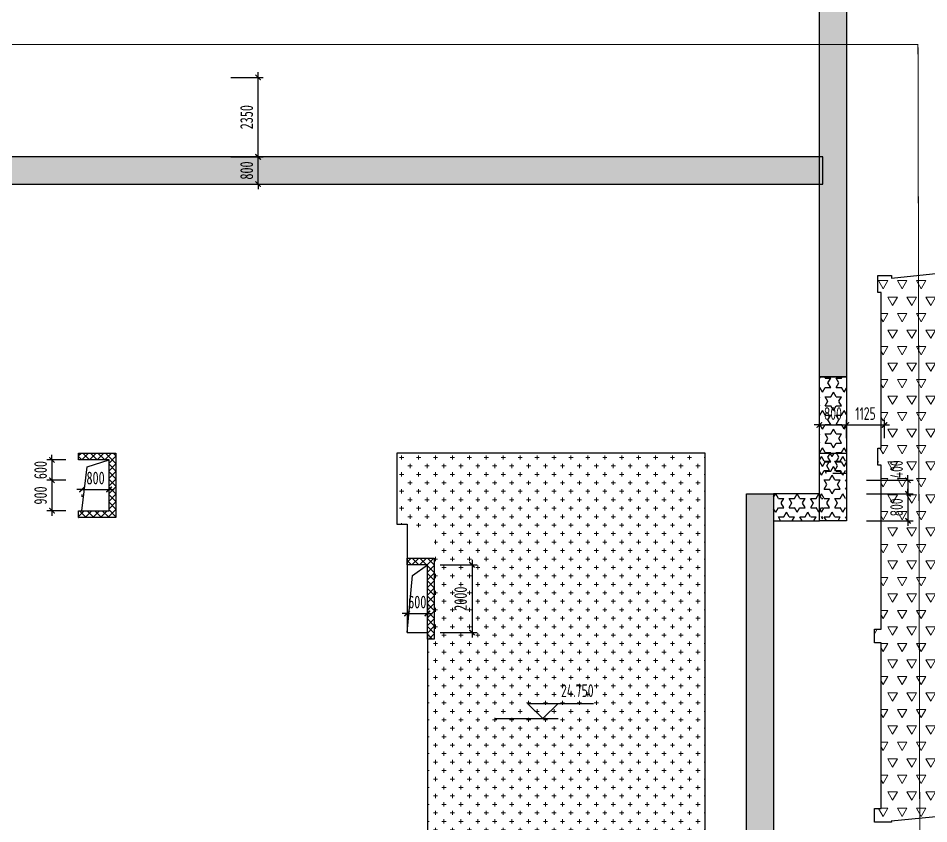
# Model space of a CAD drawing. Extents: x -302153 to 1239823, y 44204 to 1496698.
# Drawn here: x 973739 to 1000631, y 837178 to 860977 of the extents above; entities that cross this region are included whole.
import ezdxf
from ezdxf.enums import TextEntityAlignment as Align
from ezdxf.xclip import XClip

# ---------------------------------------------------------------- set-up
doc = ezdxf.new("R2010")
doc.units = 0
doc.header["$LTSCALE"] = 1500
doc.header["$MEASUREMENT"] = 0
doc.header["$XCLIPFRAME"] = 0
doc.linetypes.add('DASH', pattern=[0.35, 0.25, -0.1])
doc.layers.get('0').update_dxf_attribs({"linetype": 'CONTINUOUS'})
doc.layers.get('Defpoints').update_dxf_attribs({"color": 2, "linetype": 'CONTINUOUS'})
for name, color, linetype in [('C-SHET-SHET', 144, 'CONTINUOUS'), ('HATCH1', 181, 'CONTINUOUS'), ('S_HOLE', 201, 'CONTINUOUS'), ('S_HOLE_TEXT', 201, 'CONTINUOUS'), ('S_PLAN_DIMS', 3, 'CONTINUOUS'), ('SD_THIN', 83, 'CONTINUOUS'), ('SE_HACH', 253, 'CONTINUOUS'), ('后浇带', 7, 'CONTINUOUS')]:
    doc.layers.add(name, color=color, linetype=linetype)
doc.layers.add('HATCH', color=254, linetype='CONTINUOUS', lineweight=0)
doc.layers.add('抗震等级范围线', color=110, linetype='DASH', plot=False)
doc.styles.add('TH-STYLE3', font='tssdeng.shx', dxfattribs={"width": 0.7, "bigfont": 'tssdchn.shx'})
doc.styles.add('TSSD_Dimension', font='', dxfattribs={"width": 0.7})
doc.styles.add('TSSD_Label', font='tssdeng.shx', dxfattribs={"width": 0.7, "bigfont": 'hztxt.shx'})
doc.styles.get('TSSD_Dimension').set_extended_font_data('SimSun')
doc.dimstyles.new('TSSD_150_150', dxfattribs={"dimtxt": 375, "dimasz": 150, "dimexe": 150, "dimexo": 375, "dimgap": 150, "dimtad": 1, "dimdec": 0, "dimzin": 0, "dimdsep": 46, "dimtxsty": 'TSSD_Dimension', "dimblk": 'ARCHTICK', "dimblk1": 'ARCHTICK', "dimblk2": 'ARCHTICK', "dimcen": 0, "dimdle": 150, "dimclrt": 7, "dimadec": 0, "dimazin": 0, "dimtfac": 1, "dimtdec": 0, "dimtix": 1, "dimtmove": 2, "dimatfit": 3, "dimfxl": 1, "dimtolj": 1, "dimtzin": 0, "dimarcsym": 0})

# ---------------------------------------------------------------- blocks, each defined once
blk = doc.blocks.new('_ArchTick')
at = {"color": 0, "const_width": 0.25}
blk.add_lwpolyline([(-0.5303300858904549, -0.5303300858895454), (0.5303300858904549, 0.5303300858895454)], dxfattribs=at)
blk = doc.blocks.new('*D95')
at = {"layer": 'Defpoints', "color": 0, "transparency": 16777216}
for p in [(985223.8950209916, 844081.1990075065), (985823.8973373827, 844081.1970206937), (985823.8973373827, 843391.6818123814)]:
    blk.add_point(p, dxfattribs=at)
at = {"layer": 'S_HOLE', "color": 0, "lineweight": -2, "transparency": 16777216}
for p, q in [((985223.8950209916, 843706.1990075065), (985223.8950209916, 843241.6818123814)), ((985823.8973373827, 843706.1970206937), (985823.8973373827, 843241.6818123814)), ((985223.8950209916, 843391.6818123814), (985073.8950209916, 843391.6818123814)), ((985223.8950209916, 843391.6818123814), (985823.8973373827, 843391.6818123814)), ((985823.8973373827, 843391.6818123814), (985973.8973373827, 843391.6818123814))]:
    blk.add_line(p, q, dxfattribs=at)
at = {"layer": 'S_HOLE', "color": 0, "lineweight": -2, "transparency": 16777216, "xscale": 150, "yscale": 150, "zscale": 150}
blk.add_blockref('_ArchTick', (985223.8950209916, 843391.6818123814), dxfattribs=at)
at = {"layer": 'S_HOLE', "color": 0, "lineweight": -2, "transparency": 16777216, "xscale": 150, "yscale": 150, "zscale": 150, "rotation": 180}
blk.add_blockref('_ArchTick', (985823.8973373827, 843391.6818123814), dxfattribs=at)
at = {"layer": 'S_HOLE', "color": 7, "transparency": 16777216, "insert": (985523.8961791871, 843729.1818123814), "char_height": 375, "attachment_point": 5, "style": 'TSSD_Dimension'}
blk.add_mtext('\\A1;600', dxfattribs=at)
blk = doc.blocks.new('*D156')
at = {"layer": 'Defpoints', "color": 0, "transparency": 16777216}
for p in [(975623.8950209762, 847213.7387503148), (976423.8952698334, 847213.7332761746), (976423.8952698334, 847055.7693049903)]:
    blk.add_point(p, dxfattribs=at)
at = {"layer": 'S_HOLE', "color": 0, "lineweight": -2, "transparency": 16777216}
for p, q in [((975623.8950209762, 847055.7693049903), (975473.8950209762, 847055.7693049903)), ((975623.8950209762, 847055.7693049903), (976423.8952698334, 847055.7693049903)), ((975623.8950209762, 846838.7387503148), (975623.8950209762, 846905.7693049903)), ((976423.8952698334, 847055.7693049903), (976573.8952698334, 847055.7693049903)), ((976423.8952698334, 846838.7332761746), (976423.8952698334, 846905.7693049903))]:
    blk.add_line(p, q, dxfattribs=at)
at = {"layer": 'S_HOLE', "color": 0, "lineweight": -2, "transparency": 16777216, "xscale": 150, "yscale": 150, "zscale": 150}
blk.add_blockref('_ArchTick', (975623.8950209762, 847055.7693049903), dxfattribs=at)
at = {"layer": 'S_HOLE', "color": 0, "lineweight": -2, "transparency": 16777216, "xscale": 150, "yscale": 150, "zscale": 150, "rotation": 180}
blk.add_blockref('_ArchTick', (976423.8952698334, 847055.7693049903), dxfattribs=at)
at = {"layer": 'S_HOLE', "color": 7, "transparency": 16777216, "insert": (976023.8951454049, 847393.2693049903), "char_height": 375, "attachment_point": 5, "style": 'TSSD_Dimension'}
blk.add_mtext('\\A1;800', dxfattribs=at)
blk = doc.blocks.new('*D157')
at = {"layer": 'Defpoints', "color": 0, "transparency": 16777216}
for p in [(975524.0059713759, 847927.3697347939), (974735.600092236, 847327.3695992813), (975524.0059713759, 847327.3695992813)]:
    blk.add_point(p, dxfattribs=at)
at = {"layer": 'S_HOLE', "color": 0, "lineweight": -2, "transparency": 16777216}
for p, q in [((975149.0059713759, 847927.3697347939), (974585.600092236, 847927.3697347939)), ((974735.600092236, 847927.3697347939), (974735.600092236, 848077.3697347939)), ((974735.600092236, 847927.3697347939), (974735.600092236, 847327.3695992813)), ((975149.0059713759, 847327.3695992813), (974585.600092236, 847327.3695992813)), ((974735.600092236, 847327.3695992813), (974735.600092236, 847177.3695992813))]:
    blk.add_line(p, q, dxfattribs=at)
at = {"layer": 'S_HOLE', "color": 0, "lineweight": -2, "transparency": 16777216, "xscale": 150, "yscale": 150, "zscale": 150}
for p, rotation in [((974735.600092236, 847927.3697347939), 270), ((974735.600092236, 847327.3695992813), 90)]:
    blk.add_blockref('_ArchTick', p, dxfattribs=dict(at, rotation=rotation))
at = {"layer": 'S_HOLE', "color": 7, "transparency": 16777216, "insert": (974398.1000922357, 847627.3696670377), "char_height": 375, "attachment_point": 5, "rotation": 90, "style": 'TSSD_Dimension'}
blk.add_mtext('\\A1;600', dxfattribs=at)
blk = doc.blocks.new('*D158')
at = {"layer": 'Defpoints', "color": 0, "transparency": 16777216}
for p in [(975524.0059713759, 847327.3695992813), (974735.600092236, 846427.3683337119), (975523.9052850137, 846427.3683337119)]:
    blk.add_point(p, dxfattribs=at)
at = {"layer": 'S_HOLE', "color": 0, "lineweight": -2, "transparency": 16777216}
for p, q in [((974735.600092236, 847477.3695992813), (974735.600092236, 846277.3683337119)), ((975149.0059713759, 847327.3695992813), (974585.600092236, 847327.3695992813)), ((975148.9052850137, 846427.3683337119), (974585.600092236, 846427.3683337119))]:
    blk.add_line(p, q, dxfattribs=at)
at = {"layer": 'S_HOLE', "color": 0, "lineweight": -2, "transparency": 16777216, "xscale": 150, "yscale": 150, "zscale": 150}
for p, rotation in [((974735.600092236, 847327.3695992813), 90), ((974735.600092236, 846427.3683337119), 270)]:
    blk.add_blockref('_ArchTick', p, dxfattribs=dict(at, rotation=rotation))
at = {"layer": 'S_HOLE', "color": 7, "transparency": 16777216, "insert": (974398.1000922357, 846877.3689664967), "char_height": 375, "attachment_point": 5, "rotation": 90, "style": 'TSSD_Dimension'}
blk.add_mtext('\\A1;900', dxfattribs=at)
blk = doc.blocks.new('*D235')
at = {"layer": 'Defpoints', "color": 0, "transparency": 16777216}
for p in [(479646.8542525028, 1376877.984931075), (480822.6436082846, 1376877.984931075), (479646.8299651837, 1376077.984931812)]:
    blk.add_point(p, dxfattribs=at)
at = {"layer": 'S_PLAN_DIMS', "color": 0, "lineweight": -2, "transparency": 16777216}
for p, q in [((480021.8542525028, 1376877.984931075), (480972.6436082846, 1376877.984931075)), ((480822.6436082846, 1376877.984931075), (480822.6436082846, 1377027.984931075)), ((480822.6436082846, 1376077.984931812), (480822.6436082846, 1376877.984931075)), ((480021.8299651837, 1376077.984931812), (480972.6436082846, 1376077.984931812)), ((480822.6436082846, 1376077.984931812), (480822.6436082846, 1375927.984931812))]:
    blk.add_line(p, q, dxfattribs=at)
at = {"layer": 'S_PLAN_DIMS', "color": 0, "lineweight": -2, "transparency": 16777216, "xscale": 150, "yscale": 150, "zscale": 150}
for p, rotation in [((480822.6436082846, 1376877.984931075), 270), ((480822.6436082846, 1376077.984931812), 90)]:
    blk.add_blockref('_ArchTick', p, dxfattribs=dict(at, rotation=rotation))
at = {"layer": 'S_PLAN_DIMS', "color": 7, "transparency": 16777216, "insert": (480485.1436082844, 1376477.984931443), "char_height": 375, "attachment_point": 5, "rotation": 90, "style": 'TSSD_Dimension'}
blk.add_mtext('\\A1;800', dxfattribs=at)
blk = doc.blocks.new('*D228')
at = {"layer": 'Defpoints', "color": 0, "transparency": 16777216}
for p in [(479646.8542525028, 1379228.369599285), (480822.6436082846, 1379228.369599285), (479646.8542525028, 1376877.984931075)]:
    blk.add_point(p, dxfattribs=at)
at = {"layer": 'S_PLAN_DIMS', "color": 0, "lineweight": -2, "transparency": 16777216}
for p, q in [((480822.6436082846, 1376727.984931075), (480822.6436082846, 1379378.369599285)), ((480021.8542525028, 1379228.369599285), (480972.6436082846, 1379228.369599285)), ((480021.8542525028, 1376877.984931075), (480972.6436082846, 1376877.984931075))]:
    blk.add_line(p, q, dxfattribs=at)
at = {"layer": 'S_PLAN_DIMS', "color": 0, "lineweight": -2, "transparency": 16777216, "xscale": 150, "yscale": 150, "zscale": 150}
for p, rotation in [((480822.6436082846, 1379228.369599285), 90), ((480822.6436082846, 1376877.984931075), 270)]:
    blk.add_blockref('_ArchTick', p, dxfattribs=dict(at, rotation=rotation))
at = {"layer": 'S_PLAN_DIMS', "color": 7, "transparency": 16777216, "insert": (480485.1436082844, 1378053.17726518), "char_height": 375, "attachment_point": 5, "rotation": 90, "style": 'TSSD_Dimension'}
blk.add_mtext('\\A1;2350', dxfattribs=at)
blk = doc.blocks.new('*D193')
at = {"layer": 'Defpoints', "color": 0, "transparency": 16777216}
for p in [(985823.8999881167, 844827.3686058935), (985823.8950209867, 842827.7382524689), (987141.0343259182, 842827.7382524689)]:
    blk.add_point(p, dxfattribs=at)
at = {"layer": 'S_HOLE', "color": 0, "lineweight": -2, "transparency": 16777216}
for p, q in [((987141.0343259182, 844977.3686058935), (987141.0343259182, 842677.7382524689)), ((986198.8999881167, 844827.3686058935), (987291.0343259182, 844827.3686058935)), ((986198.8950209867, 842827.7382524689), (987291.0343259182, 842827.7382524689))]:
    blk.add_line(p, q, dxfattribs=at)
at = {"layer": 'S_HOLE', "color": 0, "lineweight": -2, "transparency": 16777216, "xscale": 150, "yscale": 150, "zscale": 150}
for p, rotation in [((987141.0343259182, 844827.3686058935), 90), ((987141.0343259182, 842827.7382524689), 270)]:
    blk.add_blockref('_ArchTick', p, dxfattribs=dict(at, rotation=rotation))
at = {"layer": 'S_HOLE', "color": 7, "transparency": 16777216, "insert": (986803.534325918, 843827.5534291813), "char_height": 375, "attachment_point": 5, "rotation": 90, "style": 'TSSD_Dimension'}
blk.add_mtext('\\A1;2000', dxfattribs=at)
blk = doc.blocks.new('*D399')
at = {"layer": 'Defpoints', "color": 0, "transparency": 16777216}
for p in [(-202731.8335072573, 53450.00193219935), (-202731.8335072573, 52649.99199009035), (-201057.219596029, 52649.99199009035)]:
    blk.add_point(p, dxfattribs=at)
at = {"layer": 'S_PLAN_DIMS', "color": 0, "lineweight": -2, "transparency": 16777216}
for p, q in [((-201057.219596029, 53450.00193219935), (-201057.219596029, 53600.00193219935)), ((-202281.8335072573, 53450.00193219935), (-200907.219596029, 53450.00193219935)), ((-201057.219596029, 53450.00193219935), (-201057.219596029, 52649.99199009035)), ((-202281.8335072573, 52649.99199009035), (-200907.219596029, 52649.99199009035)), ((-201057.219596029, 52649.99199009035), (-201057.219596029, 52499.99199009035))]:
    blk.add_line(p, q, dxfattribs=at)
at = {"layer": 'S_PLAN_DIMS', "color": 0, "lineweight": -2, "transparency": 16777216, "xscale": 150, "yscale": 150, "zscale": 150}
for p, rotation in [((-201057.219596029, 53450.00193219935), 270), ((-201057.219596029, 52649.99199009035), 90)]:
    blk.add_blockref('_ArchTick', p, dxfattribs=dict(at, rotation=rotation))
at = {"layer": 'S_PLAN_DIMS', "color": 7, "transparency": 16777216, "insert": (-201394.719596029, 53049.99696114482), "char_height": 375, "attachment_point": 5, "rotation": 90, "style": 'TH-STYLE3'}
blk.add_mtext('\\A1;800', dxfattribs=at)
blk = doc.blocks.new('*D400')
at = {"layer": 'Defpoints', "color": 0, "transparency": 16777216}
for p in [(-202731.8335072572, 53849.99774387293), (-202731.8335072573, 53450.00193219935), (-201057.219596029, 53450.00193219935)]:
    blk.add_point(p, dxfattribs=at)
at = {"layer": 'S_PLAN_DIMS', "color": 0, "lineweight": -2, "transparency": 16777216}
for p, q in [((-202281.8335072572, 53849.99774387293), (-200907.219596029, 53849.99774387293)), ((-201057.219596029, 53849.99774387293), (-201057.219596029, 53999.99774387293)), ((-201057.219596029, 53849.99774387293), (-201057.219596029, 53450.00193219935)), ((-202281.8335072573, 53450.00193219935), (-200907.219596029, 53450.00193219935)), ((-201057.219596029, 53450.00193219935), (-201057.219596029, 53300.00193219935))]:
    blk.add_line(p, q, dxfattribs=at)
at = {"layer": 'S_PLAN_DIMS', "color": 0, "lineweight": -2, "transparency": 16777216, "xscale": 150, "yscale": 150, "zscale": 150}
for p, rotation in [((-201057.219596029, 53849.99774387293), 270), ((-201057.219596029, 53450.00193219935), 90)]:
    blk.add_blockref('_ArchTick', p, dxfattribs=dict(at, rotation=rotation))
at = {"layer": 'S_PLAN_DIMS', "color": 7, "transparency": 16777216, "insert": (-201394.7195960291, 54172.59389771917), "char_height": 375, "attachment_point": 5, "rotation": 90, "style": 'TH-STYLE3'}
blk.add_mtext('\\A1;400', dxfattribs=at)
blk = doc.blocks.new('*D401')
at = {"layer": 'Defpoints', "color": 0, "transparency": 16777216}
for p in [(-202875.0753338576, 55482.23458989081), (-203675.0774094291, 54645.62128820154), (-202875.0753338576, 54645.61957021197)]:
    blk.add_point(p, dxfattribs=at)
at = {"layer": 'S_PLAN_DIMS', "color": 0, "lineweight": -2, "transparency": 16777216}
for p, q in [((-203675.0774094291, 55482.23458989081), (-203825.0774094291, 55482.23458989081)), ((-203675.0774094291, 55095.62128820154), (-203675.0774094291, 55632.23458989081)), ((-203675.0774094291, 55482.23458989081), (-202875.0753338576, 55482.23458989081)), ((-202875.0753338576, 55095.61957021197), (-202875.0753338576, 55632.23458989081)), ((-202875.0753338576, 55482.23458989081), (-202725.0753338576, 55482.23458989081))]:
    blk.add_line(p, q, dxfattribs=at)
at = {"layer": 'S_PLAN_DIMS', "color": 0, "lineweight": -2, "transparency": 16777216, "xscale": 150, "yscale": 150, "zscale": 150}
blk.add_blockref('_ArchTick', (-203675.0774094291, 55482.23458989081), dxfattribs=at)
at = {"layer": 'S_PLAN_DIMS', "color": 0, "lineweight": -2, "transparency": 16777216, "xscale": 150, "yscale": 150, "zscale": 150, "rotation": 180}
blk.add_blockref('_ArchTick', (-202875.0753338576, 55482.23458989081), dxfattribs=at)
at = {"layer": 'S_PLAN_DIMS', "color": 7, "transparency": 16777216, "insert": (-203275.0763716433, 55819.73458989081), "char_height": 375, "attachment_point": 5, "style": 'TH-STYLE3'}
blk.add_mtext('\\A1;800', dxfattribs=at)
blk = doc.blocks.new('*D402')
at = {"layer": 'Defpoints', "color": 0, "transparency": 16777216}
for p in [(-201749.9999999763, 55482.23458989081), (-202875.0753338576, 54645.61957021197), (-201749.9999999763, 54645.61957021197)]:
    blk.add_point(p, dxfattribs=at)
at = {"layer": 'S_PLAN_DIMS', "color": 0, "lineweight": -2, "transparency": 16777216}
for p, q in [((-203025.0753338576, 55482.23458989081), (-201599.9999999763, 55482.23458989081)), ((-202875.0753338576, 55095.61957021197), (-202875.0753338576, 55632.23458989081)), ((-201749.9999999763, 55095.61957021197), (-201749.9999999763, 55632.23458989081))]:
    blk.add_line(p, q, dxfattribs=at)
at = {"layer": 'S_PLAN_DIMS', "color": 0, "lineweight": -2, "transparency": 16777216, "xscale": 150, "yscale": 150, "zscale": 150, "rotation": 180}
blk.add_blockref('_ArchTick', (-202875.0753338576, 55482.23458989081), dxfattribs=at)
at = {"layer": 'S_PLAN_DIMS', "color": 0, "lineweight": -2, "transparency": 16777216, "xscale": 150, "yscale": 150, "zscale": 150}
blk.add_blockref('_ArchTick', (-201749.9999999763, 55482.23458989081), dxfattribs=at)
at = {"layer": 'S_PLAN_DIMS', "color": 7, "transparency": 16777216, "insert": (-202312.5376669169, 55819.73458989081), "char_height": 375, "attachment_point": 5, "style": 'TH-STYLE3'}
blk.add_mtext('\\A1;1125', dxfattribs=at)
blk = doc.blocks.new('BW-28198709', base_point=(417020.2426312657, 1312227.369600316, -1600.000801962096))
at = {"layer": '后浇带'}
h = blk.add_hatch(dxfattribs=at)
h.set_pattern_fill('STARS', color=8, scale=50, style=0)
h.set_pattern_definition([(0, (-497850.1048854729, 259999.9999999553), (0, 274.963), [158.75, -158.75]), (59.99999999999999, (-497850.1048854729, 259999.9999999553), (-238.1249431007806, 137.4815), [158.75, -158.75]), (120, (-497770.7298854729, 260137.4814999553), (-238.1249431007806, -137.4814999999999), [158.7499999999985, -158.7499999999985])])
h.paths.add_polyline_path([(497398.7416577059, 1370379.099459015), (498198.7437332812, 1370379.099459015), (498198.8183516035, 1391452.423694559), (497398.8162760282, 1391452.423694559)])
h = blk.add_hatch(dxfattribs=at)
h.set_pattern_fill('STARS', color=8, scale=50, style=0)
h.set_pattern_definition([(0, (-499998.8000414353, 6499.999999955297), (0, 274.963), [158.75, -158.75]), (59.99999999999999, (-499998.8000414353, 6499.999999955297), (-238.1249431007806, 137.4815), [158.75, -158.75]), (120, (-499919.4250414353, 6637.481499955291), (-238.1249431007806, -137.4814999999999), [158.7499999999986, -158.7499999999986])])
h.paths.add_polyline_path([(441039.9157051315, 1376079.133203315), (497498.7632492372, 1376077.503269742), (497498.7632492372, 1376877.503269742), (441039.9157051315, 1376879.133203315)])
h = blk.add_hatch(dxfattribs=at)
h.set_pattern_fill('STARS', color=8, scale=50, style=0)
h.set_pattern_definition([(0, (-497850.1048854729, 259999.9999999553), (0, 274.963), [158.75, -158.75]), (59.99999999999999, (-497850.1048854729, 259999.9999999553), (-238.1249431007806, 137.4815), [158.75, -158.75]), (120, (-497770.7298854729, 260137.4814999553), (-238.1249431007806, -137.4814999999999), [158.7499999999984, -158.7499999999984])])
h.paths.add_polyline_path([(497398.8724704179, 1367527.371126609), (498198.8745459932, 1367527.371126609), (498198.7437332812, 1370379.099459015), (497398.7416577059, 1370379.099459015)])
at = {"layer": '后浇带', "color": 8}
for points in [[(497398.8162760282, 1391452.423694559), (498198.8183516035, 1391452.423694559), (498198.7437332812, 1370379.099459015), (497398.7416577059, 1370379.099459015)], [(497398.7416577059, 1370379.099459015), (498198.7437332812, 1370379.099459015), (498198.8745459932, 1367527.371126609), (497398.8724704179, 1367527.371126609)]]:
    blk.add_lwpolyline(points, close=True, dxfattribs=at)
at = {"layer": '后浇带', "color": 8, "elevation": -1000}
blk.add_lwpolyline([(441039.9157051315, 1376079.133203315), (497498.7632492372, 1376077.503269742), (497498.7632492372, 1376877.503269742), (441039.9157051315, 1376879.133203315)], close=True, dxfattribs=at)
at = {"layer": 'S_PLAN_DIMS'}
for base, p1, p2, picture, middle in [((480822.6436082846, 1379228.369599285), (479646.8542525028, 1376877.984931075), (479646.8542525028, 1379228.369599285), '*D228', (480485.1436082844, 1378053.17726518)), ((480822.6436082846, 1376877.984931075), (479646.8299651837, 1376077.984931812), (479646.8542525028, 1376877.984931075), '*D235', (480485.1436082844, 1376477.984931443))]:
    dim = blk.add_linear_dim(base=base, p1=p1, p2=p2, angle=90, dimstyle='TSSD_150_150', dxfattribs=at)
    dim.commit()
    dim.dimension.update_dxf_attribs({"geometry": picture, "text_midpoint": middle})
blk = doc.blocks.new('A$C1DF81372')
at = {"layer": '后浇带'}
h = blk.add_hatch(dxfattribs=at)
h.set_pattern_fill('STARS', color=8, scale=50, style=0)
h.set_pattern_definition([(0, (-1198923.951235417, -1053477.376441888), (0, 274.963), [158.75, -158.75]), (59.99999999999999, (-1198923.951235417, -1053477.376441888), (-238.1249431007806, 137.4815), [158.75, -158.75]), (120, (-1198844.576235417, -1053339.894941888), (-238.1249431007806, -137.4814999999999), [158.7499999999984, -158.7499999999984])])
h.paths.add_polyline_path([(-203675.084463699, 52649.99466538196), (-202875.0823881237, 52649.99466538196), (-202875.027998351, 54649.99925181316), (-203675.0300739263, 54649.99925181316)])
h = blk.add_hatch(dxfattribs=at)
h.set_pattern_fill('STARS', color=8, scale=50, style=0)
h.set_pattern_definition([(0, (-1201073.905401113, -1053477.371855457), (0, 274.963), [158.75, -158.75]), (59.99999999999999, (-1201073.905401113, -1053477.371855457), (-238.1249431007806, 137.4815), [158.75, -158.75]), (120, (-1200994.530401113, -1053339.890355457), (-238.1249431007806, -137.4814999999999), [158.7499999999983, -158.7499999999983])])
h.paths.add_polyline_path([(-205824.9280563631, 35274.09119303501), (-205024.9259807878, 35274.09119303501), (-205025.0451255804, 53450.00175915821), (-205825.0472011557, 53450.00175915821)])
h = blk.add_hatch(dxfattribs=at)
h.set_pattern_fill('STARS', color=8, scale=50, style=0)
h.set_pattern_definition([(0, (-1200274.979966317, -1053477.371855457), (0, 274.963), [158.75, -158.75]), (59.99999999999999, (-1200274.979966317, -1053477.371855457), (-238.1249431007806, 137.4815), [158.75, -158.75]), (120, (-1200195.604966317, -1053339.890355457), (-238.1249431007806, -137.4814999999999), [158.7499999999983, -158.7499999999983])])
h.paths.add_polyline_path([(-203575.1053574129, 53450.00175915821), (-205025.0451255804, 53450.00175915821), (-205025.0451255804, 52649.99181704922), (-203575.1053574129, 52649.99181704922)])
at = {"layer": '后浇带', "color": 8}
for points in [[(-203675.0300739263, 54649.99925181316), (-202875.027998351, 54649.99925181316), (-202875.0823881237, 52649.99466538196), (-203675.084463699, 52649.99466538196)], [(-203675.0836047014, 53450.00197385973), (-205025.0451255804, 53450.00175915821), (-205025.0451255804, 52649.99181704922), (-203675.0836047014, 52649.99203175073)]]:
    blk.add_lwpolyline(points, close=True, dxfattribs=at)
at = {"layer": '后浇带', "color": 8, "elevation": -1000}
blk.add_lwpolyline([(-205825.0472011557, 53450.00175915821), (-205025.0451255804, 53450.00175915821), (-205024.9259807878, 35274.09119303501), (-205824.9280563631, 35274.09119303501)], close=True, dxfattribs=at)
at = {"layer": 'S_PLAN_DIMS'}
for base, p1, p2, picture, middle in [((-202875.0753338576, 55482.23458989081), (-203675.0774094291, 54645.62128820154), (-202875.0753338576, 54645.61957021197), '*D401', (-203275.0763716433, 55819.73458989081)), ((-201749.9999999763, 55482.23458989081), (-202875.0753338576, 54645.61957021197), (-201749.9999999763, 54645.61957021197), '*D402', (-202312.5376669169, 55819.73458989081))]:
    dim = blk.add_linear_dim(base=base, p1=p1, p2=p2, dimstyle='TSSD_150_150', dxfattribs=at)
    dim.commit()
    dim.dimension.update_dxf_attribs({"geometry": picture, "text_midpoint": middle})
dim = blk.add_linear_dim(base=(-201057.219596029, 53450.00193219935), p1=(-202731.8335072572, 53849.99774387293), p2=(-202731.8335072573, 53450.00193219935), angle=90, dimstyle='TSSD_150_150', dxfattribs=at)
dim.commit()
dim.dimension.update_dxf_attribs({"geometry": '*D400', "text_midpoint": (-201394.7195960291, 54172.59389771917), "dimtype": 128})
dim = blk.add_linear_dim(base=(-201057.219596029, 52649.99199009035), p1=(-202731.8335072573, 53450.00193219935), p2=(-202731.8335072573, 52649.99199009035), angle=90, dimstyle='TSSD_150_150', dxfattribs=at)
dim.commit()
dim.dimension.update_dxf_attribs({"geometry": '*D399', "text_midpoint": (-201394.719596029, 53049.99696114482)})

msp = doc.modelspace()

# ---------------------------------------------------------------- hatches: boundary and pattern name
at = {"layer": 'HATCH'}
h = msp.add_hatch(dxfattribs=at)
h.set_pattern_fill('TRIANG', color=8, scale=1500, style=0)
h.set_pattern_definition([(59.99999999999999, (0, 0), (-281.2499994554893, 487.1392893143734), [281.25, -281.25]), (120, (0, 0), (-562.4999994554893, 3.143734855770575e-07), [281.2499999999999, -281.2499999999999]), (0, (-140.625, 243.5696445), (281.25, 487.139289), [281.25, -281.25])])
h.paths.add_polyline_path([(1005223.894608323, 853527.3691873413), (1005221.131050582, 853901.4901753743), (999529.2870451639, 853299.9131256533), (999523.8954336233, 853377.3695993326), (999123.8954335935, 853377.3695993326), (999123.8954335935, 852877.3695993177), (999223.8954350338, 852877.3695992951), (999223.8954350338, 848277.3695999628), (999123.8954336019, 848277.3695999698), (999123.8954335721, 847777.3695999586), (999223.8960627192, 847777.3696002067), (999223.8960643486, 842927.3695997872), (999023.804496286, 842927.3695994526), (999023.8044962764, 842527.3695994464), (999223.8960627442, 842527.3695994465), (999223.8960627395, 837627.3695994603), (999023.8040836737, 837627.3695994603), (999023.8040836737, 837227.3695994328), (999523.8040836859, 837227.3695994327), (999521.3959785624, 837255.2256145607), (1005221.486915643, 837806.847373664), (1005223.895020733, 837777.3695992857), (1011023.895020755, 837777.3695992894), (1011023.895020754, 847877.3695989224), (1010994.853072833, 847877.3695989224), (1010902.98225118, 853527.3687461993)])
h = msp.add_hatch(dxfattribs=at)
h.set_pattern_fill('CROSS', color=8, scale=1000)
h.set_pattern_definition([(0, (0, 0), (250, 250), [125, -375]), (90, (62.5, -62.5), (-250, 250), [125, -375])])
h.paths.add_polyline_path([(986323.8847569997, 834324.4618639956), (985824.0040139821, 834324.4593009729), (985824.0065403401, 834127.3695992858), (985573.9155489907, 834127.3094134424), (985573.9375488253, 831927.3420998729), (994023.8950209867, 831927.3420998729), (994023.8950209867, 848127.4297881109), (984923.8950209926, 848127.4297881109), (984923.8040077143, 846027.3094134424), (985223.8950210279, 846027.3094134424), (985223.8950210279, 842827.369613992), (985227.7141865812, 842827.3696629474), (985227.7141865812, 845827.3695992866), (986023.8950209889, 845827.3695992868), (986023.8950209888, 842827.3696629473), (985823.8950208949, 842827.3773049815), (985823.986068322, 835724.4607162264), (986323.8950210006, 835724.4605820765)])
h.paths.add_polyline_path([(986223.8950210006, 834324.4613512962), (985824.0040139821, 834324.4593009729), (986223.8950210006, 834324.4593009729)])
at = {"layer": 'HATCH1'}
h = msp.add_hatch(dxfattribs=at)
h.set_pattern_fill('HOLE_MATETIEL', color=256, scale=20, style=0)
h.set_pattern_definition([(45, (-10299.99999997602, 12202.9090334631), (-112.2532015133644, 112.2532015133644), []), (135, (-10299.99999997602, 12202.9090334631), (-112.2532015133644, -112.2532015133644), [])])
h.paths.add_polyline_path([(975524.0059714105, 848127.3095638397), (976623.8950210131, 848127.3696155397), (976623.8950210131, 846227.3721630047), (975523.9155490146, 846227.3670356859), (975523.9052850137, 846427.3683337119), (976423.8898890127, 846427.3708973675), (976423.9001530135, 847927.3696155397), (975524.0059713759, 847927.369749684)])
h = msp.add_hatch(dxfattribs=at)
h.set_pattern_fill('HOLE_MATETIEL', color=256, scale=50, style=0)
h.set_pattern_definition([(45, (0, 0), (-112.2532015133644, 112.2532015133644), []), (135, (0, 0), (-112.2532015133644, -112.2532015133644), [])])
h.paths.add_polyline_path([(985223.8950209932, 845027.3705926801), (986023.8999881138, 845027.3686058935), (986023.8999881138, 842627.3693769342), (985823.8950208949, 842627.3662364021), (985823.8950208949, 842827.3662364185), (985823.8999881167, 842827.3668132876), (985823.8999881167, 844827.3686058935), (985223.8950209932, 844827.37059268)])

# ---------------------------------------------------------------- linework, layer by layer
msp.add_lwpolyline([(975524.0059714105, 848127.3095638397), (976623.8950210131, 848127.3696155397), (976623.884756857, 846227.3721630047), (975523.9052848584, 846227.3670356859), (975523.9052850137, 846427.3683337119), (976423.8898890127, 846427.3708973675), (976423.9001530135, 847927.3696155397), (975524.0059713759, 847927.369749684), (975524.0059714105, 848127.3095638397)], dxfattribs=at)
at = {"layer": 'HATCH1', "elevation": 3.741426031367035e-08}
msp.add_lwpolyline([(985223.8950209932, 845027.3705926801), (986023.8999881138, 845027.3686058935), (986023.8999881138, 842627.3693769342), (985823.8950208949, 842627.3662364021), (985823.8950208949, 842827.3662364185), (985823.8999881167, 842827.3668132876), (985823.8999881167, 844827.3686058935), (985223.8950209932, 844827.37059268), (985223.8950209932, 845027.3705926801)], dxfattribs=at)
at = {"layer": 'S_HOLE'}
for points in [[(975616.6384847749, 846427.3685978674), (975778.606917806, 847725.5696102832), (976423.9001530135, 847927.3696155397)], [(985227.7141865812, 842827.3696629474), (985380.8526263759, 844513.102753492), (985823.8950209867, 844827.3695992867)]]:
    msp.add_lwpolyline(points, dxfattribs=at)
at = {"layer": 'SD_THIN', "color": 1}
for p, q in [((989232.2770334767, 840285.8713092323), (988782.2770334767, 840735.8713092323)), ((988782.2770334767, 840735.8713092323), (989682.2770334767, 840735.8713092323)), ((989232.2770334767, 840285.8713092323), (989682.2770334767, 840735.8713092323)), ((989682.2770334767, 840735.8713092323), (990732.2770334767, 840735.8713092323)), ((987838.3420828946, 840285.8713092323), (989682.2770334767, 840285.8713092323))]:
    msp.add_line(p, q, dxfattribs=at)
at = {"layer": 'SE_HACH', "color": 8}
for points in [[(1005224.049436813, 837807.0953596088), (999523.9584997328, 837255.4736005054), (999526.3906034773, 837227.3695996527), (999026.3906034651, 837227.3695996528), (999026.3906034651, 837627.3695996803), (999223.8960627395, 837627.3695996802), (999223.8960627442, 842527.3695996664), (999026.3910160678, 842527.3695996664), (999026.3910160774, 842927.3695996726), (999223.8960643485, 842927.3695997872), (999223.896062719, 847777.3696002067), (999126.4819533635, 847777.3696001787), (999126.4819533933, 848277.3696001898), (999223.8954350338, 848277.3695999628), (999223.8954350338, 852877.3695992951), (999126.4819533849, 852877.3695995377), (999126.4819533849, 853377.3695995526), (999526.4819534147, 853377.3695995526), (999529.2870451639, 853299.9131256533), (1005221.131050582, 853901.4901753743)], [(985573.9155489907, 834127.3094134424), (985573.9375488253, 831927.3420998729), (994023.8950209867, 831927.3420998729), (994023.8950209867, 848127.4297881109), (984923.8950209926, 848127.4297881109), (984923.8040077143, 846027.3094134424), (985223.8950210279, 846027.3094134424), (985223.8950210279, 842827.369613992), (985823.8950208949, 842827.3773049815), (985824.0065403401, 834127.3695992858), (985573.9155489907, 834127.3094134424)]]:
    msp.add_lwpolyline(points, dxfattribs=at)
at = {"layer": '抗震等级范围线', "ltscale": 2, "const_width": 30}
msp.add_lwpolyline([(1000389.360535324, 825549.933293689), (1000311.847505439, 860196.2572677601), (939567.9122556485, 860196.2572677601), (926816.7720295959, 857099.8765805607), (936416.0528470959, 821907.9931445271), (944240.2871957514, 824233.437556531), (945848.2901887521, 818647.5644380711), (951381.2130121998, 819946.6195791024), (994937.6070167553, 819946.6195791024), (994937.6070167553, 825549.933293689), (1000389.360535324, 825549.933293689)], dxfattribs=at)

# ---------------------------------------------------------------- block references
at = {"layer": 'C-SHET-SHET'}
ref = msp.add_blockref('BW-28198709', (917020.2426312657, 792227.369600316, -1600.000801962096), dxfattribs=at)
XClip(ref).set_block_clipping_path([(435362.5638281001, 1350480.475677236), (436231.06773621123, 1350716.486188857), (436530.3850969381, 1350694.549163988), (443223.895106666, 1352232.249848972), (443223.89510791085, 1352727.369602198), (450423.8948637702, 1352727.369602198), (450423.8948637702, 1350727.369584598), (479823.8968168952, 1350727.369584598), (479823.8968168952, 1352727.369602198), (487023.89678961376, 1352727.369602198), (487023.8967983952, 1367527.371133002), (505623.89502098295, 1367527.371121967), (505623.895020982, 1373527.369599987), (510923.89402279595, 1373527.369599987), (510823.89484665496, 1384227.369599281), (516473.89502098795, 1384227.369599273), (516323.895020987, 1410427.369599281), (511023.893581031, 1410427.368755092), (511023.89484745194, 1426727.36959928), (512923.895654668, 1426727.36959928), (512923.895654668, 1427927.369599244), (522823.895654668, 1427927.369599244), (522823.895654668, 1441531.582584409), (401660.45891286805, 1441531.582584409), (424761.4938001998, 1368899.427608334)])
at = {"layer": 'S_HOLE_TEXT'}
msp.add_blockref('A$C1DF81372', (1201073.895020963, 793477.3718554087), dxfattribs=at)

# ---------------------------------------------------------------- texts
at = {"layer": 'SD_THIN', "color": 1, "style": 'TSSD_Label', "width": 0.7}
msp.add_text('24.750', height=375, dxfattribs=at).set_placement((990732.2770334767, 840810.8713092323), align=Align.BOTTOM_RIGHT)

# ---------------------------------------------------------------- dimensions: what is measured, and where the dimension line sits
at = {"layer": 'S_HOLE'}
for base, p1, p2, picture, middle in [((974735.600092236, 847327.3695992813), (975524.0059713759, 847927.3697347939), (975524.0059713759, 847327.3695992813), '*D157', (974398.1000922357, 847627.3696670377)), ((974735.600092236, 846427.3683337119), (975524.0059713759, 847327.3695992813), (975523.9052850137, 846427.3683337119), '*D158', (974398.1000922357, 846877.3689664967)), ((987141.0343259182, 842827.7382524689), (985823.8999881167, 844827.3686058935), (985823.8950209867, 842827.7382524689), '*D193', (986803.534325918, 843827.5534291813))]:
    dim = msp.add_linear_dim(base=base, p1=p1, p2=p2, angle=90, dimstyle='TSSD_150_150', dxfattribs=at)
    dim.commit()
    dim.dimension.update_dxf_attribs({"geometry": picture, "text_midpoint": middle})
for base, p1, p2, picture, middle in [((976423.8952698334, 847055.7693049903), (975623.8950209762, 847213.7387503148), (976423.8952698334, 847213.7332761746), '*D156', (976023.8951454049, 847393.2693049903)), ((985823.8973373827, 843391.6818123814), (985223.8950209916, 844081.1990075065), (985823.8973373827, 844081.1970206937), '*D95', (985523.8961791871, 843729.1818123814))]:
    dim = msp.add_linear_dim(base=base, p1=p1, p2=p2, dimstyle='TSSD_150_150', dxfattribs=at)
    dim.commit()
    dim.dimension.update_dxf_attribs({"geometry": picture, "text_midpoint": middle})

doc.saveas('drawing.dxf')
